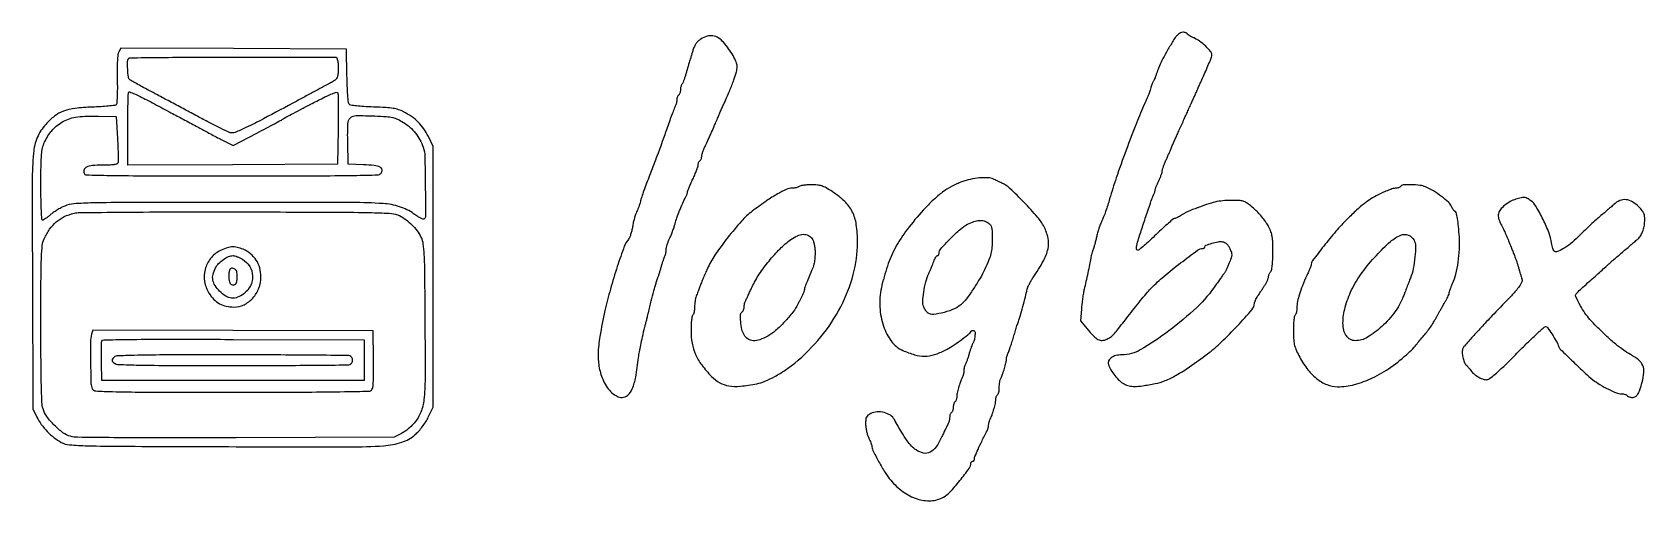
# Model space of a CAD drawing. Extents: x 42 to 952, y 46 to 310.
import ezdxf

# ---------------------------------------------------------------- set-up
doc = ezdxf.new("R2010")
doc.units = 0

msp = doc.modelspace()

# ---------------------------------------------------------------- linework, layer by layer
for points in [[(686.220311, 305.25, 0.008174), (682.967357, 299.886554, 0.012765), (680.362537, 295.155775, 0.014881), (678.375742, 291.021948, 0.026576), (677.029427, 287.5, -0.008426), (676.481849, 285.895258, -0.009646), (675.90335, 284.38125, -0.008887), (675.366324, 283.118269, -0.053031), (675.007565, 282.5, 0.053692), (674.68331, 281.939495, 0.015186), (674.30237, 281.004296, 0.015117), (673.933773, 279.914738, 0.01544), (673.634521, 278.812497, -0.02816), (673.205383, 277.377208, -0.006831), (672.331919, 275.060152, -0.006985), (671.255043, 272.426365, -0.006897), (670.100615, 269.812497, 0.013775), (665.409869, 258.783636, 0.005493), (659.566274, 243.426842, 0.005522), (654.027329, 227.846463, 0.012765), (650.297771, 216, -0.007735), (649.231132, 212.489062, -0.007453), (648.043721, 208.96875, -0.007401), (646.905701, 205.899109, -0.026782), (646.049906, 204, 0.026062), (645.268284, 202.272133, 0.011449), (644.407464, 199.9125, 0.011295), (643.606398, 197.361979, 0.014859), (642.998206, 195, -0.005528), (642.462854, 192.747657, -0.00568), (641.882445, 190.528125, -0.005513), (641.336129, 188.615009, -0.023842), (640.945644, 187.5, 0.021663), (640.598511, 186.522451, 0.00961), (640.221917, 185.20625, 0.009491), (639.875836, 183.794947, 0.012642), (639.618441, 182.5, -0.006296), (638.950056, 178.898988, -0.002874), (637.990897, 174.212118, -0.002855), (636.930458, 169.316618, -0.004119), (635.932182, 165, 0.016096), (635.47989, 162.806164, 0.006938), (635.01222, 159.856696, 0.006857), (634.6007, 156.700717, 0.009014), (634.31673, 153.810029), (633.781091, 147.120057), (638.581271, 141.560029, 0.022531), (641.904517, 138.044153, 0.094947), (644.32283, 136.462596, 0.143321), (646.608808, 136.221343, 0.078118), (649.295106, 137.157936, 0.043054), (651.267273, 138.442868, 0.044834), (652.961347, 140.030951, 0.016735), (655.333538, 142.878358, 0.001248), (661.517073, 150.868146, -0.004973), (664.903719, 155.177334, -0.004543), (668.477963, 159.551256, -0.004546), (671.741586, 163.400103, -0.014744), (674.003652, 165.868146, -0.024951), (680.856819, 172.246642, -0.011638), (690.323003, 179.844972, -0.005882), (699.942721, 187.02725, -0.158705), (702.930175, 188, 0.07698), (703.338885, 188.0633, 0.089812), (703.685739, 188.246733, 0.100768), (703.917614, 188.519614, 0.126538), (704, 188.83994, -0.3079), (704.662976, 189.814485, -0.021359), (707.96631, 190.958268, -0.028548), (711.502819, 191.799532, -0.079411), (714.04831, 191.845275, -0.083485), (715.215732, 191.475042, -0.069266), (716.283937, 190.725273, -0.058689), (717.249172, 189.586824, -0.036469), (718.109892, 188.059185, -0.028427), (718.983555, 185.892933, -0.095053), (719.191828, 184.381993, -0.072065), (718.85404, 182.684596, -0.011922), (717.662755, 179.559185, -0.006571), (716.82532, 177.584772, -0.009109), (716.019497, 175.839261, -0.006171), (715.303864, 174.4059, -0.105063), (714.972418, 174, 0.065215), (714.586602, 173.597209, 0.002394), (713.340786, 171.884375, 0.00433), (711.891992, 169.835096, 0.003023), (710.292113, 167.5, -0.054879), (699.499295, 154.797269, -0.029298), (683.695532, 141.532311, -0.026783), (667.574699, 130.828184, -0.133942), (657.206576, 128, 0.058595), (653.822241, 127.602022, 0.094406), (651.182533, 126.415701, 0.132675), (649.727376, 124.675287, 0.187111), (649.602162, 122.678116, 0.054759), (650.990883, 119.540951, 0.036732), (653.206217, 116.299873, 0.037092), (655.823366, 113.474507, 0.063959), (658.424998, 111.610325, 0.067359), (661.268339, 110.54176, 0.058997), (664.426833, 110.202153, 0.035646), (668.791957, 110.560932, 0.008431), (676, 111.799205, 0.051218), (681.631597, 113.475684, 0.031403), (687.860535, 116.519017, 0.022858), (695.450649, 121.309012, 0.008916), (705.5, 128.582409, 0.0285), (713.467514, 135.311286, 0.015652), (722.460305, 144.380005, 0.009568), (730.610385, 153.473232, 0.166252), (732.073088, 157.112837, -0.070624), (732.211027, 157.816203, -0.02054), (732.6173, 158.846081, -0.020204), (733.175851, 159.981367, -0.020337), (733.823088, 161.065312, -0.000021), (734.624435, 162.291086, -0.00001), (735.667247, 163.886003, -0.00001), (736.76372, 165.562851, -0.000013), (737.746262, 167.065312, 0.018636), (738.606368, 168.493993, 0.020162), (739.333782, 169.946373, 0.02014), (739.85378, 171.234314, 0.085468), (739.996262, 172.05, -0.062655), (740.083405, 172.729448, -0.038987), (740.344582, 173.490368, -0.038636), (740.725949, 174.212636, -0.055647), (741.176785, 174.776785, 0.15237), (741.687336, 175.750358, 0.016899), (742.059113, 178.265109, 0.017421), (742.320429, 181.602471, 0.008966), (742.426785, 185.793571, 0.008197), (742.376682, 191.389924, 0.033996), (742.062014, 194.752392, 0.048219), (741.35643, 197.43018, 0.030208), (740.050715, 200.398579, 0.035034), (738.732342, 202.57403, 0.016285), (736.74015, 205.208588, 0.016042), (734.45991, 207.850294, 0.021543), (732.220127, 210.081793, 0.013473), (729.167382, 212.724465, 0.050715), (727.059977, 214.120987, 0.070341), (725.091737, 214.82485, 0.044703), (722.669413, 215.101317, 0.013792), (716.541154, 215.081169, 0.03089), (711.907751, 214.65074, 0.033363), (707.585883, 213.67933, 0.018897), (702.5, 211.962355, -0.001622), (701.493566, 211.583385, -0.000584), (700.059375, 211.050559, -0.00058), (698.486614, 210.470415, -0.000688), (697, 209.926325, 0.017658), (695.466443, 209.305274, 0.011658), (693.748404, 208.489279, 0.011737), (692.113099, 207.616603, 0.02219), (690.84563, 206.825404, -0.018226), (689.745744, 206.126645, -0.020297), (688.635955, 205.536212, -0.020104), (687.656682, 205.112749, -0.092246), (687.050748, 205, 0.175417), (686.320646, 204.735723, 0.004171), (683.512447, 202.35625, 0.008669), (680.254884, 199.449075, 0.005719), (676.607036, 196, -0.005871), (672.957017, 192.550973, -0.008877), (669.692678, 189.64375, -0.004363), (666.880471, 187.269679, -0.174848), (666.132865, 187, -0.400687), (665.462204, 187.640242, -0.063133), (665.621847, 189.63911, -0.024804), (666.605977, 193.408339, -0.003553), (669.055376, 201, -0.000763), (671.784363, 209.214842, -0.004197), (673.300431, 213.631594, -0.007516), (674.327615, 216.410338, -0.023378), (675.134044, 218.236431, 0.021418), (675.465526, 218.979158, 0.019211), (675.745625, 219.774711, 0.019638), (675.941441, 220.508319, 0.055449), (676, 221.034737, -0.082105), (676.104451, 221.666531, -0.00985), (676.5875, 223.000671, -0.011516), (677.23416, 224.57333, -0.009233), (678, 226.236136, 0.011422), (678.765709, 227.917996, 0.013356), (679.4125, 229.548325, 0.012351), (679.885807, 230.947148, 0.075535), (680, 231.698728, -0.073347), (680.114228, 232.473218, -0.01014), (680.616775, 234.025256, -0.011443), (681.295725, 235.849437, -0.009467), (682.09966, 237.760898, 0.001419), (682.961858, 239.721961, 0.001403), (683.816234, 241.695389, 0.001376), (684.554582, 243.427152, 0.005421), (684.99486, 244.5, -0.007265), (685.459289, 245.619925, -0.001455), (686.32187, 247.601562, -0.001538), (687.33962, 249.901944, -0.001435), (688.3952, 252.25, -0.000023), (689.581129, 254.867568, -0.000014), (691.000605, 258, -0.000014), (692.420287, 261.132427, -0.000023), (693.606861, 263.75, 0.000405), (694.743306, 266.262085, 0.000294), (696.004066, 269.059375, 0.000297), (697.19742, 271.715489, 0.000652), (698.106861, 273.75, -0.000079), (698.969038, 275.684721, -0.000046), (700.001502, 278, -0.000046), (701.034476, 280.315268, -0.000079), (701.898252, 282.25, 0.000995), (705.369127, 290.062681, 0.007438), (706.953685, 293.797957, 0.013386), (707.796075, 296.038956, 0.084314), (707.995373, 297.239102, 0.17544), (707.285379, 299.17803, 0.028728), (704.499265, 302.134154, 0.032204), (701.105296, 304.953454, 0.055046), (697.910162, 306.777793, -0.015381), (696.41201, 307.482329, -0.022723), (695.14861, 308.19864, -0.019362), (694.19293, 308.852366, -0.237347), (694, 309.2359, 0.261622), (693.834916, 309.529807, 0.059698), (693.296247, 309.775546, 0.046997), (692.522089, 309.944453, 0.030232), (691.604246, 310, 0.103602), (690.308683, 309.728642, 0.077653), (689.0766, 308.942511, 0.052702), (687.772108, 307.521194, 0.018933)], [(90.955062, 298.916032, 0.097074), (90.476231, 297.356259, 0.012598), (90.199595, 293.867084, 0.012555), (90.066608, 289.253336, 0.006265), (90.118152, 283.410872, -0.006441), (90.163138, 278.099936, -0.010526), (90.048501, 273.598943, -0.00592), (89.832953, 269.909401, -0.188082), (89.452228, 269.104904, -0.160711), (88.65572, 268.731613, -0.005254), (85.107842, 268.343152, -0.009575), (80.85887, 268.005079, -0.006457), (76, 267.774908, 0.019777), (66.260596, 267.053169, 0.060361), (59.823907, 265.518242, 0.075729), (54.772601, 262.720278, 0.04553), (49.739012, 258.049714, 0.083362), (44.986472, 250.560363, 0.078558), (42.814564, 241.773536, 0.021361), (42.131304, 225.823847, 0.000947), (42.230727, 170.475692), (42.5, 97.5), (44.766523, 92.900144, 0.043521), (47.256139, 88.791762, 0.033816), (50.622087, 84.790712, 0.033835), (54.493966, 81.28262, 0.043756), (58.5, 78.652016, 0.103376), (63.133748, 77.281515, 0.013974), (73.313046, 76.735378, 0.005364), (92.711495, 76.445806, 0.000301), (152.922625, 76.229225, 0.000698), (221.065096, 76.120253, 0.016135), (240.484466, 76.743098, 0.06227), (250.680849, 78.690412, 0.102532), (258.281018, 83.01616, 0.030573), (260.282029, 85.007256, 0.019417), (262.370209, 87.548072, 0.01935), (264.268907, 90.262375, 0.028816), (265.69385, 92.785561), (268.5, 98.5), (268.5, 172), (268.5, 245.5), (265.709915, 251.181603, 0.03875), (263.147144, 255.516287, 0.043409), (260.031121, 259.229563, 0.042427), (256.255199, 262.416863, 0.034236), (251.722196, 265.18248, 0.043103), (248.947549, 266.333474, 0.038388), (245.907137, 267.046425, 0.024082), (241.712782, 267.490306, 0.005898), (234.774957, 267.806085, -0.006428), (229.239044, 268.063939, -0.014715), (225.078671, 268.434481, -0.013133), (222.013772, 268.880542, -0.178687), (221.052727, 269.436468, -0.149666), (220.645547, 270.411486, -0.004901), (220.266868, 274.671034, -0.008984), (219.956533, 279.760612, -0.006083), (219.77777, 285.569003), (219.5, 300.5), (155.789138, 300.757388), (92.078276, 301.014777)], [(419.456319, 306.136431, 0.052175), (418.019862, 305.040202, 0.051205), (416.831318, 303.663994, 0.046826), (415.864686, 301.961762, 0.03259), (415.090343, 299.890169, -0.000271), (414.527789, 298.026088, -0.000229), (413.930858, 296.055237, -0.000231), (413.384946, 294.258799, -0.000647), (413, 293, 0.002247), (412.617469, 291.734629, 0.000787), (412.078671, 289.9125, 0.000781), (411.492236, 287.906148, 0.000914), (410.942096, 286, -0.010398), (410.387701, 284.207447, -0.0124), (409.788462, 282.542812, -0.011209), (409.220051, 281.170764, -0.07529), (408.82612, 280.55, 0.083836), (408.508388, 280.029998, 0.031979), (408.242673, 279.220774, 0.030571), (408.060887, 278.286671, 0.032783), (408, 277.359017, -0.040867), (407.926061, 276.455898, -0.0433), (407.70625, 275.594775, -0.047457), (407.384107, 274.894786, -0.123387), (407, 274.5, 0.111983), (406.616421, 274.123104, 0.050144), (406.29375, 273.489364, 0.046179), (406.074072, 272.720919, 0.046572), (406, 271.927414, -0.037841), (405.933714, 271.052803, -0.023099), (405.730451, 270.036935, -0.023091), (405.43409, 269.043244, -0.03755), (405.082386, 268.236431, 0.029422), (404.554359, 267.076903, 0.002344), (403.354524, 263.925702, 0.003168), (401.963684, 260.148142, 0.002424), (400.488867, 256, -0.001034), (397.777996, 248.307623, -0.003395), (395.942516, 243.242836, -0.002845), (393.881332, 237.769472, -0.000564), (390.126035, 228, 0.003611), (388.525798, 223.759992, 0.004194), (387.066613, 219.703125, 0.003743), (385.886668, 216.251543, 0.024878), (385.397819, 214.5, -0.019617), (385.035449, 213.146828, -0.011385), (384.500221, 211.551267, -0.011369), (383.889895, 209.973774, -0.018762), (383.29495, 208.674525, 0.036126), (382.685159, 207.21071, 0.012896), (382.023041, 205.044988, 0.012719), (381.416335, 202.623273, 0.014676), (380.965227, 200.286345, -0.01869), (380.512584, 198.038555, -0.020065), (379.901913, 195.884213, -0.020076), (379.232352, 194.08623, -0.083591), (378.616784, 193.11182, 0.095859), (376.302598, 189.243175, 0.00761), (372.382867, 177.900807, 0.010987), (368.502509, 165.155671, 0.013135), (365.429994, 152.985746, 0.012298), (362.539781, 138.462364, 0.037267), (361.560958, 128.4388, 0.053295), (362.218565, 120.595424, 0.059415), (364.524802, 113.366632, 0.04681), (366.667704, 109.633251, 0.057159), (369.348033, 106.631053, 0.065629), (372.246755, 104.661874, 0.11694), (375.038021, 104, 0.189096), (378.351622, 105.299647, 0.107705), (380.84713, 108.880397, 0.05506), (382.766285, 115.453698, 0.013873), (384.39414, 126.5, -0.013116), (384.867955, 129.749294, -0.008), (385.58901, 133.559531, -0.006547), (386.592688, 138.131023, -0.003508), (387.94532, 143.75, 0.000361), (388.415357, 145.64996, 0.000233), (388.957629, 147.853125, 0.000234), (389.486104, 150.008897, 0.00044), (389.910438, 151.75, -0.002248), (391.582223, 158.503347, -0.0039), (393.039574, 164.094822, -0.003719), (394.249661, 168.463751, -0.027673), (394.953892, 170.5, 0.016625), (395.34841, 171.564058, 0.004789), (395.887568, 173.234375, 0.004812), (396.459647, 175.130471, 0.005107), (396.983482, 177, -0.008018), (397.513526, 178.850174, -0.007943), (398.104186, 180.688202, -0.007836), (398.67149, 182.279339, -0.030303), (399.097464, 183.236431, 0.043824), (399.443808, 184.074846, 0.022574), (399.73488, 185.173387, 0.022255), (399.93416, 186.338732, 0.031226), (400, 187.39193, -0.053801), (400.128706, 188.5846, -0.019661), (400.556341, 190.229719, -0.019227), (401.168928, 192.006103, -0.021805), (401.893926, 193.655499, 0.016157), (402.70774, 195.451623, 0.008936), (403.590452, 197.692553, 0.008903), (404.404691, 199.997568, 0.014154), (405.00978, 202, -0.018669), (406.058895, 205.361947, -0.010245), (407.579608, 209.398345, -0.010065), (409.333709, 213.536526, -0.01321), (411.10944, 217.236431, 0.020596), (411.450327, 217.974448, 0.019159), (411.738398, 218.755842, 0.01955), (411.940471, 219.469863, 0.059244), (412, 219.970501, -0.093647), (412.122389, 220.618232, -0.005437), (412.88125, 222.494319, -0.008101), (413.850807, 224.716268, -0.005861), (415, 227.161283, 0.010235), (416.148665, 229.661762, 0.012402), (417.11875, 232.053298, 0.011041), (417.836204, 234.091433, 0.079262), (418, 235.118196, -0.051316), (418.074143, 235.838709, -0.048142), (418.29375, 236.545406, -0.051667), (418.616733, 237.135582, -0.103679), (419, 237.5, 0.10323), (419.383251, 237.863755, 0.051737), (419.70625, 238.451674, 0.048243), (419.925855, 239.155153, 0.051589), (420, 239.871864, -0.071366), (420.139733, 240.845872, -0.013463), (420.692672, 242.560795, -0.014142), (421.455315, 244.544037, -0.012546), (422.358033, 246.562847, 0.003659), (424.194686, 250.481841, 0.003174), (426.064289, 254.617279, 0.003272), (427.749914, 258.477568, 0.006893), (428.99716, 261.5, -0.0074), (429.456011, 262.608734, -0.001565), (430.290969, 264.528125, -0.001638), (431.273449, 266.747653, -0.001554), (432.287706, 269, 0.006124), (435.853155, 277.115031, 0.015403), (438.194145, 283.134176, 0.020318), (439.592413, 287.662621, 0.064805), (440, 290.794157, 0.101672), (439.494398, 293.254894, 0.027821), (437.72313, 296.8217, 0.027021), (435.223474, 300.716558, 0.025751), (432.280551, 304.385006, 0.069397), (429.384768, 306.847133, 0.108), (426.319778, 307.969062, 0.106099), (423.02636, 307.719356, 0.065224)], [(214.550535, 293.654677, -0.036367), (214.755114, 292.485357, -0.014349), (214.872382, 290.855032, -0.014113), (214.898815, 289.079401, -0.01715), (214.819587, 287.417402, -0.034536), (214.485673, 285.222522, -0.101328), (213.86247, 283.834406, -0.091077), (212.702405, 282.7203, -0.024619), (210.5, 281.417081, 0.001602), (208.118719, 280.152164, 0.000231), (203.26875, 277.553062, 0.000262), (197.536246, 274.473727, 0.000224), (191.5, 271.223662, -0.001782), (172.632545, 261.140632, -0.010939), (162.778659, 256.192607, -0.016191), (156.637001, 253.515205, -0.15987), (153.861332, 253.343822, -0.050144), (152.291202, 253.926939, -0.002332), (147.199891, 256.452359, -0.003842), (141.184294, 259.529375, -0.002747), (134.5, 263.06032, 0.00016), (127.294921, 266.914176, 0.000137), (119.703125, 270.969077, 0.000138), (112.801454, 274.650491, 0.000395), (108, 277.205061, -0.002536), (104.270026, 279.210103, -0.00344), (100.923438, 281.060952, -0.00231), (98.134834, 282.645354, -0.038075), (97.25, 283.247358, -0.196992), (96.398165, 284.776481, -0.017759), (96.024153, 289.23227, -0.0179), (95.96858, 293.702164, -0.192847), (96.666667, 295.333333, -0.195794), (97.315346, 295.606598, -0.000176), (114.26732, 295.804167, -0.001755), (133.241441, 295.952025, -0.001071), (155.647615, 296), (213.961896, 296)], [(124, 262.748291, -0.000995), (127.309134, 260.985094, -0.000681), (131.059375, 258.970692, -0.000687), (134.667426, 257.01993, -0.001392), (137.5, 255.473196, 0.002614), (140.231434, 253.990346, 0.001556), (143.498919, 252.251604, 0.001557), (146.766667, 250.538737, 0.00269), (149.496321, 249.13735), (155.492643, 246.099532), (168.996321, 253.165061, 0.001191), (174.243329, 255.926391, 0.001766), (178.827044, 258.373372, 0.000774), (182.732021, 260.483568, 0.035536), (183.5, 260.973676, -0.036357), (184.276248, 261.467272, -0.000675), (188.543312, 263.756157, -0.001655), (193.534106, 266.403382, -0.001106), (199.264467, 269.402469, -0.004498), (206.255002, 272.961869, -0.016814), (210.740056, 275.009808, -0.018619), (213.753445, 276.1354, -0.400757), (214.536832, 275.764613, -0.087465), (214.734456, 274.747572, -0.001527), (214.815528, 269.110382, -0.003807), (214.839965, 262.528003, -0.002522), (214.772365, 254.970526), (214.5, 235.5), (155.25, 235.24207), (96, 234.98414), (96, 255.325403, -0.002858), (96.044821, 263.167847, -0.004551), (96.182527, 269.873948, -0.00117), (96.36911, 275.707408, -0.190009), (96.62137, 276.288036, -0.302454), (97.143641, 276.392811, -0.005465), (99.888622, 275.231097, -0.011573), (103.135459, 273.724579, -0.007219), (106.87137, 271.817382, -0.000072), (111.105333, 269.577504, -0.000051), (115.874715, 267.052877, -0.000051), (120.443031, 264.633496, -0.000106)], [(90.22319, 250, -0.003814), (90.468194, 245.119918, -0.005518), (90.604162, 240.804688, -0.002977), (90.65701, 237.162113, -0.087294), (90.504574, 236.25, -0.242437), (89.890164, 235.671435, -0.034854), (88.148759, 235.300298, -0.026244), (85.513077, 235.068218, -0.008838), (81.65383, 235, 0.018975), (75.981944, 234.784674, 0.083965), (72.7512, 233.982308, 0.198493), (71.366551, 232.548445, 0.187775), (71.35674, 230.512735, 0.302728), (72.695308, 229.564226, 0.002611), (85.886637, 229.256312, 0.004064), (107.090378, 229.044482, 0.000466), (154.84617, 229, 0.000482), (202.161297, 229.045624, 0.003974), (223.693823, 229.258277, 0.002861), (237.10083, 229.573988, 0.215445), (239, 230.5, 0.204852), (239.562064, 232.3931, 0.257665), (238.516237, 233.858465, 0.085691), (235.204664, 234.795016, 0.017863), (229.158762, 235.212398), (220.5, 235.5), (220.220504, 248.19903, -0.013223), (220.265944, 258.434314, -0.196442), (221.694533, 261.643402, -0.191812), (224.977489, 262.973736, -0.012522), (235.43277, 262.774441, -0.006597), (242.090934, 262.39254, -0.037653), (245.593745, 261.87832, -0.056283), (248.330542, 260.930248, -0.026424), (251.624319, 259.136141, -0.042703), (255.308107, 256.410812, -0.043713), (258.443998, 253.118832, -0.043595), (260.966956, 249.322985, -0.042007), (262.829801, 245.100777, -0.076938), (263.726815, 240.113979, -0.00396), (263.997502, 223.691266, -0.001637), (264.089698, 206.250955, -0.26047), (263.176438, 204.609045, -0.247538), (262.624606, 204.571321, -0.016475), (261.147656, 205.284793, -0.020714), (259.373891, 206.310729, -0.013789), (257.426438, 207.624217, 0.077899), (249.521994, 211.594513, 0.061965), (240.127237, 213.364509, 0.015078), (222.682033, 213.928075, 0.000535), (155.460781, 214, 0.000329), (96.801696, 213.961425, 0.005009), (76.495587, 213.731273, 0.012321), (65.632777, 213.23132, 0.083777), (60.431458, 211.970619, 0.022162), (58.372021, 210.977637, 0.014617), (56.093962, 209.66475, 0.014719), (53.949263, 208.255031, 0.027408), (52.313756, 206.970619, -0.013084), (50.947528, 205.832957, -0.017223), (49.640738, 204.872619, -0.014754), (48.517434, 204.152924, -0.135903), (47.965204, 204, -0.396445), (47.537784, 204.402093, -0.00333), (47.2679, 209.359812, -0.008397), (47.075097, 215.591338, -0.003812), (47.021962, 223.75, -0.00271), (47.097314, 235.286482, -0.018222), (47.374213, 241.00419, -0.036821), (47.970675, 244.737271, -0.048437), (49.08403, 248, -0.02984), (50.977302, 251.590015, -0.04317), (53.092673, 254.483675, -0.043619), (55.655763, 256.949571, -0.03134), (58.899486, 259.246896, -0.049473), (62.567544, 261.040127, -0.048054), (66.552215, 262.099333, -0.033867), (71.74777, 262.600018, -0.010874), (79.5, 262.651314), (89.5, 262.5)], [(566.92511, 225.652474, 0.029959), (561.086715, 222.986387, 0.036334), (555.991999, 219.785836, 0.031844), (550.917691, 215.535979, 0.016281), (545.088522, 209.612381, 0.023757), (536.006534, 198.770562, 0.038628), (529.502469, 188.680597, 0.040715), (524.857487, 178.108455, 0.030384), (521.436759, 165.83619, 0.066642), (520.584215, 154.928387, 0.068396), (522.650184, 144.281708, 0.076167), (527.160275, 135.624677, 0.130108), (533.459584, 130.533708, 0.036005), (540.224107, 128.072383, 0.07064), (545.888835, 127.297532, 0.074216), (551.359681, 128.142643, 0.043601), (557.5, 130.656402, 0.025815), (561.371925, 132.911199, 0.012928), (566.032908, 136.132969, 0.01069), (570.313069, 139.400589, 0.071825), (572.138197, 141.344207, -0.100676), (572.456296, 141.646276, -0.092933), (572.876121, 141.810826, -0.091609), (573.33232, 141.813337, -0.094371), (573.754087, 141.651982, -0.247069), (574.294415, 140.735651, -0.036777), (574.238675, 138.521784, -0.040202), (573.81349, 136.1726, -0.085617), (573.045932, 134.5, 0.056641), (572.708566, 133.864275, 0.007967), (572.186379, 132.471875, 0.009008), (571.622066, 130.796233, 0.00755), (571.082662, 129, -0.007491), (570.527298, 127.149826, -0.007427), (569.915244, 125.311798, -0.007319), (569.33263, 123.720354, -0.028447), (568.902536, 122.763569, 0.038242), (568.556542, 121.95176, 0.022773), (568.26512, 120.941743, 0.022716), (568.065331, 119.902569, 0.036145), (568, 119, -0.035134), (567.9365, 118.097431, -0.022134), (567.742309, 117.058257, -0.022198), (567.459072, 116.04817, -0.037523), (567.122756, 115.236431, 0.031336), (566.047594, 112.729488, 0.016463), (565.014032, 109.498139, 0.015808), (564.225794, 106.345931, 0.053406), (564, 104.238019, -0.043101), (563.926003, 103.381209, -0.044498), (563.70625, 102.559232, -0.048633), (563.383877, 101.887355, -0.11872), (563, 101.5, 0.128561), (562.615613, 101.096789, 0.04604), (562.29375, 100.363811, 0.041947), (562.073871, 99.457084, 0.038534), (562, 98.5, -0.038534), (561.926129, 97.542916, -0.041947), (561.70625, 96.636189, -0.04604), (561.384387, 95.903211, -0.128561), (561, 95.5, 0.111983), (560.616421, 95.123104, 0.050144), (560.29375, 94.489364, 0.046179), (560.074072, 93.720919, 0.046572), (560, 92.927414, -0.03563), (559.937596, 92.052802, -0.021865), (559.746241, 91.036935, -0.021877), (559.467278, 90.043112, -0.036075), (559.13614, 89.236431, 0.003501), (558.647193, 88.236108, 0.000631), (557.753018, 86.367759, 0.000681), (556.711566, 84.176938, 0.000616), (555.64072, 81.909133, -0.039239), (552.296165, 76.045495, -0.124778), (548.946918, 73.07389, -0.173236), (545.281539, 72.578343, -0.094257), (541.039771, 74.354983, -0.057861), (538.483409, 76.509041, -0.033861), (535.939949, 79.607719, -0.022274), (532.945157, 84.228264, -0.006728), (528.809826, 91.5, 0.124743), (526.543958, 93.923358, 0.081503), (523.013429, 95.449949, 0.078075), (519.02064, 95.808823, 0.096728), (515.419693, 94.854562, 0.04244), (513.817813, 93.901446, 0.124513), (512.995493, 92.928085, 0.096677), (512.622651, 91.532023, 0.019818), (512.549346, 88.968664, 0.030824), (512.692, 87.009122, 0.021114), (513.083764, 84.812851, 0.021338), (513.643374, 82.721102, 0.039845), (514.299346, 81.096362, -0.009808), (514.950544, 79.726512, -0.012138), (515.500433, 78.425415, -0.010539), (515.909769, 77.319548, -0.083552), (516, 76.783352, 0.116025), (516.628508, 74.11131, 0.010025), (519.897308, 67.864326, 0.014208), (523.558662, 61.623211, 0.034841), (526.685948, 57.32155, 0.061178), (533.714448, 50.769578, 0.07936), (541.557691, 46.788122, 0.090356), (549.409494, 45.752635, 0.111701), (556.5, 47.727056, 0.084538), (560.120197, 50.552597, 0.015075), (565.730063, 57.089313, 0.01154), (571.033755, 63.979575, 0.159568), (572, 66.930175, -0.092354), (572.076083, 67.338573, -0.096121), (572.29375, 67.685739, -0.09935), (572.618457, 67.918075, -0.106151), (573, 68, 0.134893), (573.381342, 68.104788, 0.100404), (573.70625, 68.399363, 0.086995), (573.924909, 68.839997, 0.071894), (574, 69.359535, -0.100169), (574.270575, 70.696578, -0.005484), (575.98829, 74.64533, -0.007909), (578.257439, 79.501832, -0.004657), (581.114578, 85.236431, 0.029916), (581.45368, 86.012959, 0.021751), (581.739907, 86.911382, 0.022098), (581.937225, 87.790715, 0.044166), (582, 88.5, -0.043761), (582.062198, 89.209288, -0.021918), (582.257691, 90.088618, -0.021578), (582.541271, 90.987049, -0.029735), (582.877244, 91.763569, 0.031336), (583.952406, 94.270512, 0.016463), (584.985968, 97.501861, 0.015808), (585.774206, 100.654069, 0.053406), (586, 102.761981, -0.043101), (586.073997, 103.618791, -0.044498), (586.29375, 104.440768, -0.048633), (586.616123, 105.112645, -0.11872), (587, 105.5, 0.160038), (587.386723, 105.959285, 0.035433), (587.70625, 106.951261, 0.033399), (587.92659, 108.204732, 0.026815), (588, 109.572586, -0.022215), (588.064454, 111.022563, -0.019644), (588.257691, 112.52244, -0.020101), (588.539484, 113.860212, -0.055054), (588.877244, 114.763569, 0.030928), (589.897639, 117.137461, 0.014223), (590.943109, 120.338482, 0.012986), (591.778985, 123.464651, 0.058893), (592, 125.334567, -0.041421), (592.064184, 126.108018, -0.022591), (592.263577, 127.040022, -0.022367), (592.553545, 127.975217, -0.032902), (592.897282, 128.763569, 0.033389), (593.366781, 129.843211, 0.004444), (594.18364, 132.193048, 0.005129), (595.099933, 135.001142, 0.004288), (596.016358, 138, -0.001696), (596.921587, 141.018106, -0.001967), (597.804214, 143.884375, -0.001751), (598.569451, 146.305274, -0.011682), (598.982713, 147.5, 0.020752), (599.729806, 149.793643, 0.002203), (601.222941, 155.21019, 0.00297), (602.703113, 160.804996, 0.006997), (603.723938, 165, -0.046841), (604.13253, 166.239923, -0.015251), (604.958817, 167.984019, -0.01505), (606.00005, 169.876307, -0.016405), (607.125355, 171.647724, 0.02254), (612.941254, 181.05594, 0.074301), (615.50566, 187.863245, 0.102893), (615.546778, 193.841129, 0.070289), (613.283809, 200.268406, 0.059001), (609.570867, 205.733664, 0.013322), (601.975503, 214.031027, 0.011865), (594.003357, 221.904464, 0.084471), (589.5, 224.899529, -0.00266), (588.224157, 225.474924, -0.002202), (586.871173, 226.101013, -0.002223), (585.635597, 226.686101, -0.005972), (584.763569, 227.116671, 0.108133), (581.765078, 227.898804, 0.030416), (576.901971, 227.79625, 0.030779), (571.597741, 227.030175, 0.040896)], [(475, 223, -0.053036), (474.261466, 222.626927, -0.026903), (473.267985, 222.310881, -0.026383), (472.196749, 222.092116, -0.035517), (471.210162, 222.015313, 0.100103), (467.768741, 221.295357, 0.028699), (462.871236, 218.849632, 0.022181), (456.585636, 214.865929, 0.009409), (448.510833, 209.002404, 0.048983), (442.466381, 203.430206, 0.015821), (434.645729, 194.079002, 0.015974), (427.397671, 184.198762, 0.045325), (423.227396, 176.75, 0.003747), (422.078082, 174.122207, 0.003214), (420.907062, 171.339907, 0.003313), (419.834035, 168.694359, 0.005893), (418.990716, 166.5, -0.00276), (418.627489, 165.536882, -0.001213), (418.136571, 164.265866, -0.001201), (417.609307, 162.920113, -0.00161), (417.124512, 161.702947, 0.036248), (416.692743, 160.354093, 0.017707), (416.330325, 158.583686, 0.017464), (416.082002, 156.707387, 0.024169), (416, 155.011964, -0.023832), (415.926736, 153.475766, -0.030709), (415.70625, 152.080328, -0.031671), (415.387702, 150.978472, -0.16972), (415, 150.5, 0.21562), (414.605009, 149.913229, 0.01276), (414.29375, 147.739555, 0.017383), (414.072588, 145.04676, 0.011797), (414, 141.970618, 0.042039), (414.626342, 134.534186, 0.062481), (416.510485, 128.28546, 0.057658), (420.012499, 122.347232, 0.030124), (425.606262, 115.816327, 0.073815), (430.16223, 112.317176, 0.08735), (435.287801, 110.542471, 0.065016), (441.862102, 110.350316, 0.02368), (451.097125, 111.726974, 0.051623), (455.689195, 113.13985, 0.024264), (461.287664, 115.845314, 0.023092), (467.121603, 119.380938, 0.024329), (472.5, 123.382671, 0.048772), (487.236179, 138.130406, 0.051731), (498.508698, 155.180458, 0.0543), (505.603943, 173.349289, 0.066468), (507.984819, 191.409963, 0.034459), (507.268449, 201.545521, 0.080649), (505.026624, 208.782384, 0.087681), (500.750864, 214.570131, 0.046489), (493.721001, 220.101929, 0.014886), (490.237681, 222.209021, 0.048019), (487.76713, 223.307231, 0.055753), (485.33654, 223.827664, 0.025575), (482.094964, 223.984687, 0.015726), (479.842959, 223.90767, 0.01807), (477.702896, 223.689119, 0.017423), (475.916398, 223.377399, 0.091793)], [(814.5, 223, -0.127822), (814.098005, 222.615654, -0.04625), (813.369868, 222.29375, -0.042142), (812.469811, 222.073881, -0.038859), (811.52062, 222, 0.078005), (810.182162, 221.789909, 0.012779), (807.699838, 220.920337, 0.013797), (804.808988, 219.731714, 0.01178), (801.829637, 218.324551, 0.025361), (797.74071, 216.007659, 0.025478), (793.913923, 213.29197, 0.020358), (789.719564, 209.695323, 0.008735), (784.406912, 204.574551, 0.018279), (778.011902, 197.706718, 0.011938), (771.125413, 189.351523, 0.006131), (764.859041, 181.162983, 0.161619), (764, 178.574796, -0.096676), (763.929657, 178.214388, -0.002383), (763.286044, 176.649839, -0.00507), (762.500852, 174.819175, -0.00342), (761.569511, 172.74568, 0.011279), (759.085257, 166.973821, 0.020892), (757.373868, 162.168045, 0.025754), (756.351306, 158.143805, 0.048387), (756.014553, 154.809017, -0.025058), (755.935651, 153.350582, -0.031782), (755.710525, 152.020713, -0.033198), (755.388174, 150.969746, -0.164778), (755, 150.5, 0.216558), (754.604794, 149.910631, 0.012383), (754.29375, 147.693751, 0.01709), (754.072574, 144.950612, 0.01157), (754, 141.814688, 0.013039), (754.120862, 137.180939, 0.040485), (754.535346, 134.084774, 0.044609), (755.418969, 131.259939, 0.018561), (757.084156, 127.623705, 0.04537), (761.63971, 120.312659, 0.061177), (767.061442, 114.722636, 0.070488), (772.962487, 111.203516, 0.099575), (778.945811, 110, 0.065562), (788.497886, 111.257917, 0.046028), (798.684467, 115.020983, 0.041709), (809.022697, 121.067551, 0.033682), (819.02828, 129.157529, 0.026074), (822.093224, 132.309562, 0.00724), (826.561584, 137.563468, 0.006543), (830.842049, 142.887064, 0.037844), (832.844035, 145.887005, -0.000284), (833.493108, 147.038231, -0.000125), (834.353137, 148.560708, -0.000124), (835.266009, 150.174857, -0.000166), (836.094035, 151.637005, 0.000015), (836.968131, 153.179418, 0.000008), (838.027623, 155.04918, 0.000008), (839.096041, 156.934843, 0.000014), (840, 158.530416, 0.010943), (840.76582, 159.954016, 0.013583), (841.4125, 161.31179, 0.011909), (841.893035, 162.469249, 0.092687), (842, 163.041315, -0.078519), (842.094293, 163.638059, -0.008253), (842.553512, 164.979016, -0.010055), (843.162714, 166.565871, -0.007903), (843.884298, 168.260898, 0.043571), (845.727971, 173.622738, 0.024938), (847.049764, 180.342139, 0.024056), (847.747388, 187.566676, 0.027585), (847.698901, 194.5, 0.009145), (847.22026, 200.437579, 0.019147), (846.587378, 205.027664, 0.015819), (845.876468, 208.413802, 0.345941), (845.130612, 209, -0.223071), (844.813798, 209.148746, -0.024537), (844.319169, 209.807813, -0.026223), (843.783632, 210.696538, -0.018246), (843.27033, 211.75, 0.105625), (841.573205, 214.090517, 0.022107), (837.641175, 217.327451, 0.023923), (833.021162, 220.465818, 0.034371), (828.63519, 222.75, 0.072656), (825.400643, 223.632559, 0.025913), (820.613233, 223.965813, 0.019208), (815.956182, 223.869278, 0.24421)], [(880.364681, 216.047393, 0.057757), (877.18014, 214.886582, 0.042819), (873.984652, 212.925133, 0.044133), (871.354822, 210.598451, 0.09906), (869.943451, 208.351266, 0.073291), (869.630734, 206.932869, 0.067861), (869.727325, 205.445135, 0.04862), (870.277871, 203.649547, 0.017528), (871.391854, 201.218805, -0.005113), (872.942208, 198.046287, -0.007656), (874.225041, 195.24186, -0.007341), (875.459511, 192.314092, -0.004212), (876.866204, 188.75, 0.003121), (877.274517, 187.708824, 0.001667), (877.791596, 186.426562, 0.001659), (878.328284, 185.120785, 0.002588), (878.800103, 184, -0.013267), (879.289968, 182.763126, -0.005428), (879.892088, 181.059375, -0.005366), (880.4996, 179.214537, -0.006838), (881.01818, 177.5, 0.000522), (881.515831, 175.776393, 0.000407), (882.060201, 173.904045, 0.000411), (882.570275, 172.160309, 0.001001), (882.950056, 170.875474, -0.187639), (882.777461, 168.763944, -0.054989), (881.010335, 165.960233, -0.0213), (877.039069, 161.385009, -0.002167), (867.115775, 150.981432, 0.003306), (860.691798, 144.215748, 0.004873), (855.149453, 138.184005, 0.002353), (850.521298, 132.99873, 0.089315), (849.71215, 131.66653, 0.094272), (849.317433, 129.493444, 0.047457), (849.605484, 126.710865, 0.047539), (850.408347, 124.049593, 0.099676), (851.599858, 122.257285, -0.014268), (852.175516, 121.647799, -0.010255), (852.784336, 120.936347, -0.01037), (853.336192, 120.23485, -0.02193), (853.727935, 119.664663, 0.076782), (855.354649, 117.777406, 0.037125), (857.934211, 115.888978, 0.036827), (860.686073, 114.441982, 0.10298), (862.809281, 114, 0.157244), (864.696778, 114.608644, 0.021764), (867.974362, 117.191425, 0.015772), (872.711832, 121.538511, 0.003857), (880.228588, 129, -0.004042), (886.024919, 134.749462, -0.006318), (891.115436, 139.59375, -0.002222), (895.551544, 143.673201, -0.186906), (896.395237, 144, -0.244078), (897.447153, 143.453971, -0.00913), (900.021101, 139.650543, -0.01698), (902.422308, 135.669418, -0.039733), (903.868686, 132.510249, 0.112261), (904.774269, 131.108278, 0.001635), (911.912397, 124.180745, 0.004728), (918.714483, 117.745392, 0.018836), (923.066879, 114, 0.03095), (927.059423, 111.203394, 0.02242), (931.814448, 108.578973, 0.021094), (936.331976, 106.576149, 0.092031), (939.190983, 106.021621, -0.034046), (940.266378, 105.939625, -0.038841), (941.273037, 105.712601, -0.042441), (942.079367, 105.386528, -0.13789), (942.5, 105, 0.12455), (942.896661, 104.615832, 0.047149), (943.603887, 104.29375, 0.042998), (944.475045, 104.073924, 0.04033), (945.390037, 104, 0.140796), (947.052929, 104.477729, 0.111246), (948.387931, 105.801273, 0.060946), (949.581344, 108.294794, 0.015303), (950.889892, 112.61602, 0.045295), (951.848369, 118.103961, 0.120967), (951.226221, 121.999112, 0.122108), (948.876252, 125.141154, 0.046597), (944.310489, 128.214704, -0.028438), (940.276428, 130.722706, -0.019087), (935.957103, 134.014852, -0.015401), (931.029881, 138.338329, -0.00784), (925.094997, 144.055389, -0.017418), (921.396311, 147.997278, -0.028825), (918.595589, 151.597691, -0.026679), (916.08626, 155.689286, -0.01257), (913.268659, 161.213525, -0.284792), (913.358763, 162.041632, -0.029701), (914.710143, 163.574188, -0.013625), (917.46429, 166.199776, -0.001256), (924.479627, 172.5, 0.000246), (927.560098, 175.255233, 0.000335), (930.333542, 177.741663, 0.000218), (932.661452, 179.833318, 0.003876), (933.406839, 180.514171, -0.008891), (934.129707, 181.161273, -0.000703), (936.081181, 182.841891, -0.000954), (938.415907, 184.839126, -0.000731), (940.975906, 187.014171, 0.000623), (943.537568, 189.189675, 0.000811), (945.877386, 191.188349, 0.000601), (947.833962, 192.869239, 0.007442), (948.56797, 193.520636, 0.069233), (950.053879, 195.31432, 0.04859), (951.211383, 197.671427, 0.0441), (951.985924, 200.45669, 0.036118), (952.328006, 203.529016, 0.030246), (952.274299, 205.993213, 0.076475), (951.858161, 207.731934, 0.071591), (950.919755, 209.331678, 0.024088), (949.128056, 211.367879, 0.062593), (945.454304, 214.314447, 0.112583), (941.813634, 215.548265, 0.125372), (938.271394, 215.024084, 0.088854), (934.881084, 212.833749, -0.008708), (933.987748, 212.028761, -0.001031), (931.969363, 210.279994, -0.001232), (929.560212, 208.211677, -0.00101), (926.975906, 206.013039, 0.007091), (924.132102, 203.533383, 0.004691), (920.933547, 200.608913, 0.004721), (917.878096, 197.707821, 0.009137), (915.5, 195.32111, -0.026711), (911.471486, 191.552538, -0.032247), (907.299245, 188.483617, -0.032068), (903.602485, 186.437063, -0.204768), (901.508391, 186.358406, -0.181439), (900.999667, 186.809457, -0.034169), (900.486256, 187.964914, -0.032577), (900.045616, 189.470646, -0.024796), (899.754797, 191.165034, 0.063814), (898.358059, 196.684513, 0.020482), (894.933449, 204.430749, 0.018357), (890.995041, 211.745102, 0.105736), (888.043308, 214.969162, 0.017958), (886.006481, 216.311981, 0.102215), (884.791262, 216.74627, 0.083709), (883.398924, 216.707943, 0.009903)], [(249.403402, 206.563264, -0.04398), (253.024447, 204.350751, -0.037271), (256.423714, 201.423714, -0.037271), (259.350751, 198.024447, -0.04398), (261.563264, 194.403402, -0.081889), (262.696954, 190.701305, -0.021853), (263.25323, 184.540528, -0.009129), (263.561865, 173.556935, -0.000861), (263.780556, 146.600034, -0.00197), (263.858847, 114.653468, -0.025394), (263.235637, 102.74062, -0.070496), (261.491864, 95.730524, -0.076351), (257.89542, 89.689294, -0.029707), (256.411545, 88.092536, -0.018342), (254.493879, 86.390324, -0.018376), (252.467913, 84.842096, -0.031188), (250.653273, 83.720978), (246.5, 81.5), (157.184538, 81.229083, -0.000716), (115.850228, 81.162911, -0.002255), (88.119845, 81.283317, -0.001197), (67.691294, 81.513058, -0.06243), (63.79254, 82.055863, -0.091392), (59.470777, 84.118577, -0.039342), (54.593384, 88.278988, -0.039361), (50.399959, 93.185081, -0.085525), (48.216116, 97.61602, -0.060915), (47.618217, 101.193318, -0.004763), (47.28483, 110.880978, -0.004842), (47.074155, 124.750869, -0.001501), (47.021962, 145.61602, -0.000908), (47.083074, 171.995421, -0.008597), (47.32412, 183.296505, -0.019148), (47.819632, 189.734953, -0.078312), (48.867341, 193.5, -0.045431), (51.950568, 198.90362, -0.063483), (55.680998, 203.021219, -0.065604), (60.222921, 205.976702, -0.05287), (65.717502, 207.921657, -0.056259), (68.751567, 208.294193, -0.000425), (93.801871, 208.517759, -0.001552), (122.91097, 208.662469, -0.000929), (157.5, 208.662782, -0.000354), (213.569761, 208.519358, -0.004894), (233.860645, 208.254477, -0.010317), (244.892532, 207.774571, -0.099443)], [(581.777494, 202.443296, -0.080514), (582.964256, 201.288622, -0.099096), (583.622259, 199.894094, -0.052198), (583.926576, 197.719246, -0.008681), (584, 193.490349, -0.016343), (583.839711, 188.587786, -0.044508), (583.306438, 185.159726, -0.038221), (582.127584, 181.59867, -0.0096), (579.658935, 176, -0.024949), (577.215056, 171.355498, -0.012164), (573.66452, 165.674543, -0.011692), (569.97569, 160.354844, -0.038872), (567.212377, 157.122905, -0.087464), (563.034397, 154.195258, -0.042931), (556.915469, 151.955254, -0.041457), (550.90055, 150.846737, -0.182855), (547.479646, 151.765313, -0.071621), (547.012924, 152.215206, -0.020864), (546.432246, 153.030245, -0.020507), (545.847721, 154.013601, -0.02062), (545.346868, 155.039777, -0.115995), (544.788888, 158.073846, -0.025273), (545.321426, 163.401801, -0.027025), (546.509837, 169.140736, -0.039691), (548.21546, 174, 0.003855), (548.899009, 175.576156, 0.00243), (549.674012, 177.426563, 0.002439), (550.418425, 179.25366, 0.004478), (551.004075, 180.75, -0.02208), (551.542543, 181.994831, -0.031257), (552.136924, 183.045312, -0.032003), (552.706826, 183.808541, -0.219797), (553.12132, 184, 0.154026), (553.456432, 184.10574, 0.097916), (553.741888, 184.40351, 0.080418), (553.934508, 184.84841, 0.062104), (554, 185.373653, -0.185124), (554.933745, 187.809174, -0.011484), (560.329161, 193.54102, -0.017108), (566.031044, 198.943513, -0.062977), (570.12667, 201.736128, -0.034205), (573.723256, 203.274885, -0.068926), (576.741363, 203.881208, -0.085246), (579.369799, 203.592349, -0.083059)], [(482.38499, 193.535183, -0.064187), (483.054094, 192.156523, -0.030834), (483.564152, 190.254456, -0.027729), (483.891183, 188.013383, -0.022369), (484, 185.582236, -0.021466), (483.843703, 181.943297, -0.044569), (483.349517, 179.147107, -0.0312), (482.256158, 175.917053, -0.006096), (479.858361, 170.260898, 0.00817), (479.146736, 168.56268, 0.010269), (478.545894, 166.966096, 0.008599), (478.095005, 165.615466, 0.0764), (478, 164.99733, -0.058195), (477.940274, 164.485915, -0.019762), (477.738817, 163.763723, -0.019346), (477.451211, 162.976417, -0.02108), (477.110867, 162.236431, 0.002864), (476.647232, 161.318048, 0.000811), (475.936287, 159.883672, 0.000818), (475.138523, 158.260868, 0.000865), (474.360867, 156.665431, -0.05276), (471.511864, 152.093103, -0.022946), (466.847852, 146.650755, -0.022926), (461.714062, 141.66738, -0.053809), (457.360824, 138.578104, -0.042105), (452.825582, 136.522811, -0.098199), (449.152875, 135.984382, -0.132369), (446.245883, 136.926526, -0.112127), (443.98904, 139.25, -0.080186), (442.698716, 142.411513, -0.038259), (442.036445, 146.764388, -0.034307), (442.012249, 150.851976, -0.243274), (443, 152.5, 0.111983), (443.383579, 152.876896, 0.050144), (443.70625, 153.510636, 0.046179), (443.925928, 154.279081, 0.046572), (444, 155.072586, -0.03563), (444.062404, 155.947198, -0.021865), (444.253759, 156.963065, -0.021877), (444.532722, 157.956888, -0.036075), (444.86386, 158.763569, 0.003375), (445.357575, 159.773003, 0.000577), (446.280797, 161.699023, 0.00063), (447.359475, 163.96336, 0.000562), (448.474396, 166.318213, -0.035909), (452.517553, 173.498255, -0.025268), (458.019086, 180.962429, -0.02532), (464.225106, 187.809573, -0.036887), (470.400038, 193.118234, -0.054978), (474.036236, 195.23177, -0.095765), (477.424389, 196.009815, -0.12322), (480.270214, 195.401973, -0.134585)], [(822.107905, 192.798378, -0.123567), (822.932278, 189.508307, -0.023675), (822.636297, 183.310477, -0.02619), (821.651383, 176.678346, -0.043282), (820.053307, 171.25, 0.000575), (819.126261, 168.871623, 0.000346), (818.032209, 166.049425, 0.000347), (816.948792, 163.243121, 0.000608), (816.05634, 160.918256, -0.067807), (811.335006, 152.290632, -0.047734), (803.936267, 144.04836, -0.049155), (795.792579, 137.91321, -0.137716), (788.978079, 136, -0.128949), (786.193961, 136.730157, -0.111442), (783.946668, 138.761345, -0.092304), (782.495397, 141.927343, -0.062154), (782.011869, 145.884859, -0.066144), (783.247426, 155.004198, -0.047782), (786.887864, 164.610114, -0.042564), (792.807664, 174.422934, -0.031804), (800.867176, 184.158584, -0.021931), (808.814352, 191.893621, -0.085633), (814.611083, 195.505043, -0.185269), (818.879055, 195.590129, -0.185316)], [(147.9598, 186.697144, 0.104772), (142.715648, 182.322786, 0.104948), (139.699912, 176.200076, 0.103796), (139.413077, 169.323453, 0.100337), (141.899839, 162.818989, 0.051518), (144.678523, 159.298099, 0.072922), (147.842297, 156.872233, 0.073626), (151.545154, 155.471822, 0.053698), (155.925794, 155, 0.11338), (161.685674, 156.323125, 0.097032), (166.669707, 160.073237, 0.092368), (170.051432, 165.612902, 0.091216), (171.230769, 172.023613, 0.067075), (170.551982, 177.060732, 0.077118), (168.567232, 181.483355, 0.078208), (165.36397, 185.049361, 0.071652), (161.127876, 187.587318, 0.045893), (157.722581, 188.65937, 0.070309), (154.641746, 188.884325, 0.067046), (151.515073, 188.245994, 0.037806)], [(160.810176, 181.974365, -0.119718), (164.859365, 177.921834, -0.126899), (166.487138, 172.550213, -0.125571), (165.319202, 167.017648, -0.115842), (161.623341, 162.526279, -0.067782), (158.025769, 160.484343, -0.120391), (154.670516, 160.007205, -0.114547), (151.358165, 161.128717, -0.057771), (147.882353, 163.882353, -0.05345), (145.29726, 167.088286, -0.099566), (144.084841, 170.183637, -0.103089), (144.184309, 173.432371, -0.06037), (145.548549, 177.093882, -0.075628), (147.308117, 179.516232, -0.046394), (150.014844, 181.79094, -0.047054), (152.980293, 183.457984, -0.104904), (155.5, 183.992524, -0.067996), (156.493205, 183.856829, -0.022911), (157.884864, 183.39969, -0.022306), (159.396037, 182.746835, -0.02378)], [(153.398157, 175.595196, 0.062432), (153.210789, 174.835161, 0.017754), (153.111571, 173.620402, 0.017588), (153.096515, 172.22895, 0.01779), (153.179541, 170.845196, 0.028088), (153.432706, 169.188788, 0.099991), (153.855573, 168.208207, 0.149216), (154.519246, 167.684473, 0.093229), (155.5, 167.5, 0.100348), (156.50792, 167.704344, 0.159854), (157.164903, 168.277177, 0.093316), (157.570148, 169.385297, 0.020703), (157.819201, 171.398214, 0.026592), (157.867444, 173.088655, 0.045909), (157.704182, 174.484985, 0.058419), (157.352463, 175.529327, 0.141977), (156.819201, 176.132901, 0.040938), (155.545568, 176.801269, 0.140243), (154.626934, 176.914619, 0.183734), (153.936573, 176.519972, 0.080589)], [(75.631854, 139.755994, 0.063238), (75.015778, 135.237644, 0.005573), (75.038182, 123.684807, 0.003729), (75.283082, 111.764914, 0.11637), (76.035184, 108.934259, 0.260077), (78.016277, 107.662991, 0.00928), (87.376273, 107.259537, 0.005765), (104.527492, 107.03676, 0.000365), (154.912739, 107, 0.000574), (197.29721, 107.048618, 0.003806), (218.44841, 107.258132, 0.002169), (232.204999, 107.558813, 0.21625), (233.903538, 108.383771, 0.1496), (234.432559, 109.65008, 0.01205), (234.705065, 113.294606, 0.012441), (234.836093, 118.401412, 0.004541), (234.775983, 125.633771), (234.5, 141.5), (155.368199, 141.755994), (76.236398, 142.011988)], [(229.5, 125), (229.5, 113.5), (155.5, 113.5), (81.5, 113.5), (81.213003, 123.932396, -0.004839), (81.14004, 128.025184, -0.006738), (81.159563, 131.689219, -0.004322), (81.243754, 134.755852, -0.082768), (81.434096, 135.688852, -0.304741), (82.542713, 136.468295, -0.001704), (96.053327, 136.708522, -0.003838), (116.332202, 136.844267, -0.000623), (155.721093, 136.756456), (229.5, 136.5)], [(87.910192, 126.391787, 0.042777), (87.272795, 125.474395, 0.179145), (87.162833, 124.822831, 0.157948), (87.50013, 124.206362, 0.031378), (88.478876, 123.391787, 0.150049), (90.80503, 122.585925, 0.003684), (102.241464, 122.262727, 0.004503), (120.12325, 122.050285, 0.000719), (155.109342, 122, 0.000877), (180.037346, 122.043749, 0.001411), (201.287495, 122.178303, 0.000224), (220.116793, 122.359091, 0.089326), (221.418213, 122.606989, 0.163591), (222.532901, 123.528327, 0.139843), (222.952717, 125, 0.139843), (222.532901, 126.471673, 0.163591), (221.418213, 127.393011, 0.08935), (220.116358, 127.64093, 0.00022), (201.120443, 127.821697, 0.001399), (179.686719, 127.956253, 0.00087), (154.540657, 128, 0.000573), (116.072752, 127.955909, 0.00546), (99.635902, 127.738732, 0.006007), (89.902828, 127.386779, 0.210508)]]:
    msp.add_lwpolyline(points, format="xyb", close=True)

doc.saveas('drawing.dxf')
